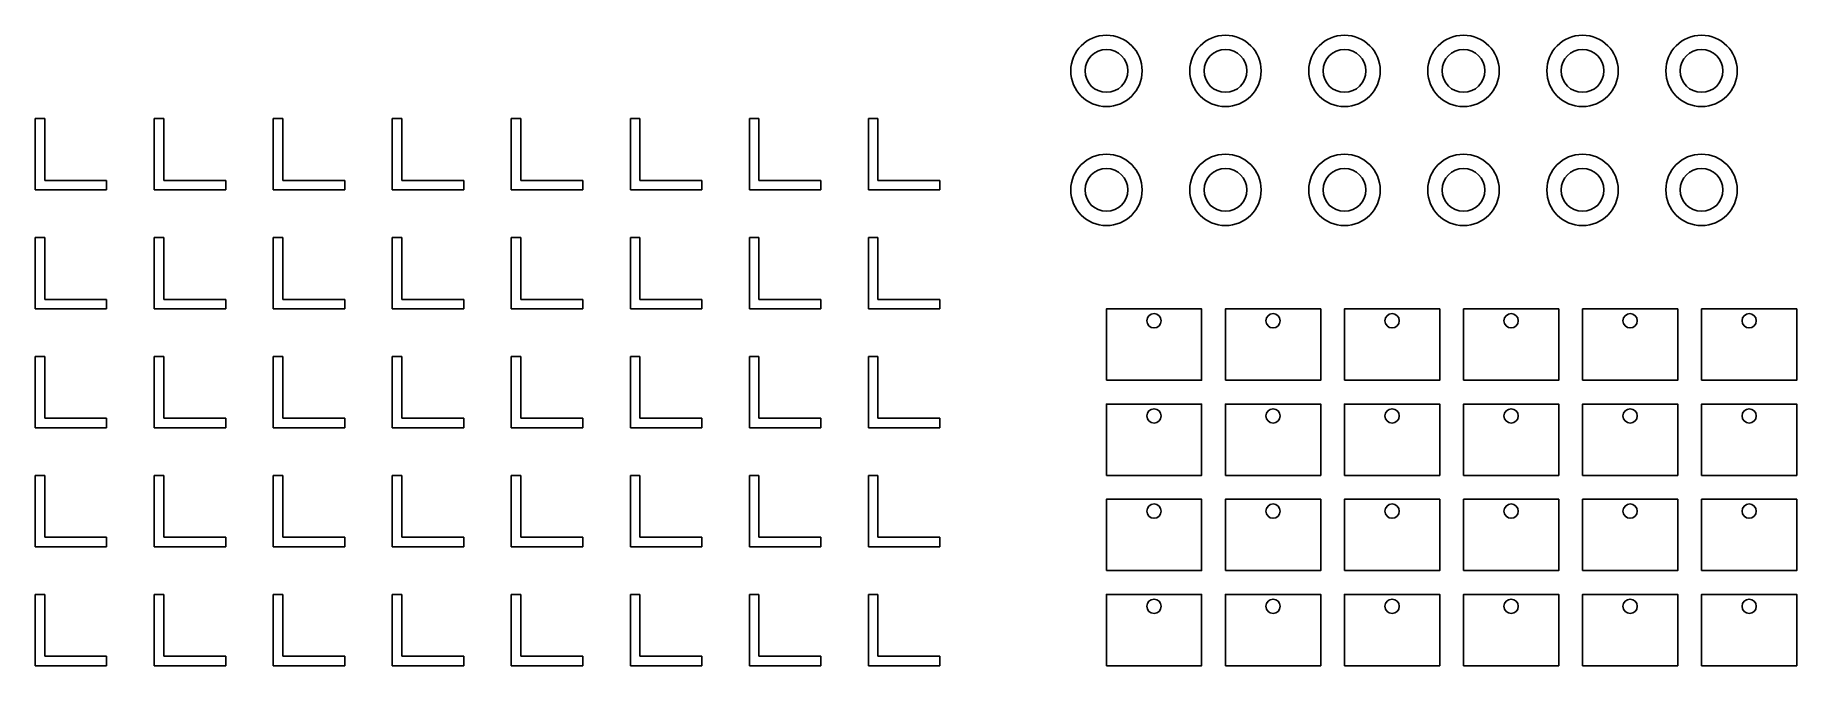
# Model space of a CAD drawing. Header units: millimetres. Extents: x 0 to 7400, y 0 to 2650.
import ezdxf

# ---------------------------------------------------------------- set-up
doc = ezdxf.new("R2010")
doc.units = ezdxf.units.MM
for name, color, linetype in [('BRACKET', 3, 'Continuous'), ('PANEL', 7, 'Continuous'), ('RING', 5, 'Continuous')]:
    doc.layers.add(name, color=color, linetype=linetype)

msp = doc.modelspace()

# ---------------------------------------------------------------- linework, layer by layer
at = {"layer": 'BRACKET'}
for p, q in [((40, 2300), (0, 2300)), ((0, 2300), (0, 2000)), ((40, 2040), (40, 2300)), ((540, 2300), (500, 2300)), ((500, 2300), (500, 2000)), ((540, 2040), (540, 2300)), ((1040, 2300), (1000, 2300)), ((1000, 2300), (1000, 2000)), ((1040, 2040), (1040, 2300)), ((1540, 2300), (1500, 2300)), ((1500, 2300), (1500, 2000)), ((1540, 2040), (1540, 2300)), ((2040, 2300), (2000, 2300)), ((2000, 2300), (2000, 2000)), ((2040, 2040), (2040, 2300)), ((2540, 2300), (2500, 2300)), ((2500, 2300), (2500, 2000)), ((2540, 2040), (2540, 2300)), ((3040, 2300), (3000, 2300)), ((3000, 2300), (3000, 2000)), ((3040, 2040), (3040, 2300)), ((3540, 2300), (3500, 2300)), ((3500, 2300), (3500, 2000)), ((3540, 2040), (3540, 2300)), ((0, 2000), (300, 2000)), ((300, 2040), (40, 2040)), ((300, 2000), (300, 2040)), ((500, 2000), (800, 2000)), ((800, 2040), (540, 2040)), ((800, 2000), (800, 2040)), ((1000, 2000), (1300, 2000)), ((1300, 2040), (1040, 2040)), ((1300, 2000), (1300, 2040)), ((1500, 2000), (1800, 2000)), ((1800, 2040), (1540, 2040)), ((1800, 2000), (1800, 2040)), ((2000, 2000), (2300, 2000)), ((2300, 2040), (2040, 2040)), ((2300, 2000), (2300, 2040)), ((2500, 2000), (2800, 2000)), ((2800, 2040), (2540, 2040)), ((2800, 2000), (2800, 2040)), ((3000, 2000), (3300, 2000)), ((3300, 2040), (3040, 2040)), ((3300, 2000), (3300, 2040)), ((3500, 2000), (3800, 2000)), ((3800, 2040), (3540, 2040)), ((3800, 2000), (3800, 2040)), ((40, 1800), (0, 1800)), ((0, 1800), (0, 1500)), ((40, 1540), (40, 1800)), ((540, 1800), (500, 1800)), ((500, 1800), (500, 1500)), ((540, 1540), (540, 1800)), ((1040, 1800), (1000, 1800)), ((1000, 1800), (1000, 1500)), ((1040, 1540), (1040, 1800)), ((1540, 1800), (1500, 1800)), ((1500, 1800), (1500, 1500)), ((1540, 1540), (1540, 1800)), ((2040, 1800), (2000, 1800)), ((2000, 1800), (2000, 1500)), ((2040, 1540), (2040, 1800)), ((2540, 1800), (2500, 1800)), ((2500, 1800), (2500, 1500)), ((2540, 1540), (2540, 1800)), ((3040, 1800), (3000, 1800)), ((3000, 1800), (3000, 1500)), ((3040, 1540), (3040, 1800)), ((3540, 1800), (3500, 1800)), ((3500, 1800), (3500, 1500)), ((3540, 1540), (3540, 1800)), ((0, 1500), (300, 1500)), ((300, 1540), (40, 1540)), ((300, 1500), (300, 1540)), ((500, 1500), (800, 1500)), ((800, 1540), (540, 1540)), ((800, 1500), (800, 1540)), ((1000, 1500), (1300, 1500)), ((1300, 1540), (1040, 1540)), ((1300, 1500), (1300, 1540)), ((1500, 1500), (1800, 1500)), ((1800, 1540), (1540, 1540)), ((1800, 1500), (1800, 1540)), ((2000, 1500), (2300, 1500)), ((2300, 1540), (2040, 1540)), ((2300, 1500), (2300, 1540)), ((2500, 1500), (2800, 1500)), ((2800, 1540), (2540, 1540)), ((2800, 1500), (2800, 1540)), ((3000, 1500), (3300, 1500)), ((3300, 1540), (3040, 1540)), ((3300, 1500), (3300, 1540)), ((3500, 1500), (3800, 1500)), ((3800, 1540), (3540, 1540)), ((3800, 1500), (3800, 1540)), ((40, 1300), (0, 1300)), ((0, 1300), (0, 1000)), ((40, 1040), (40, 1300)), ((540, 1300), (500, 1300)), ((500, 1300), (500, 1000)), ((540, 1040), (540, 1300)), ((1040, 1300), (1000, 1300)), ((1000, 1300), (1000, 1000)), ((1040, 1040), (1040, 1300)), ((1540, 1300), (1500, 1300)), ((1500, 1300), (1500, 1000)), ((1540, 1040), (1540, 1300)), ((2040, 1300), (2000, 1300)), ((2000, 1300), (2000, 1000)), ((2040, 1040), (2040, 1300)), ((2540, 1300), (2500, 1300)), ((2500, 1300), (2500, 1000)), ((2540, 1040), (2540, 1300)), ((3040, 1300), (3000, 1300)), ((3000, 1300), (3000, 1000)), ((3040, 1040), (3040, 1300)), ((3540, 1300), (3500, 1300)), ((3500, 1300), (3500, 1000)), ((3540, 1040), (3540, 1300)), ((300, 1040), (40, 1040)), ((300, 1000), (300, 1040)), ((800, 1040), (540, 1040)), ((800, 1000), (800, 1040)), ((1300, 1040), (1040, 1040)), ((1300, 1000), (1300, 1040)), ((1800, 1040), (1540, 1040)), ((1800, 1000), (1800, 1040)), ((2300, 1040), (2040, 1040)), ((2300, 1000), (2300, 1040)), ((2800, 1040), (2540, 1040)), ((2800, 1000), (2800, 1040)), ((3300, 1040), (3040, 1040)), ((3300, 1000), (3300, 1040)), ((3800, 1040), (3540, 1040)), ((3800, 1000), (3800, 1040)), ((0, 1000), (300, 1000)), ((500, 1000), (800, 1000)), ((1000, 1000), (1300, 1000)), ((1500, 1000), (1800, 1000)), ((2000, 1000), (2300, 1000)), ((2500, 1000), (2800, 1000)), ((3000, 1000), (3300, 1000)), ((3500, 1000), (3800, 1000)), ((40, 800), (0, 800)), ((0, 800), (0, 500)), ((40, 540), (40, 800)), ((540, 800), (500, 800)), ((500, 800), (500, 500)), ((540, 540), (540, 800)), ((1040, 800), (1000, 800)), ((1000, 800), (1000, 500)), ((1040, 540), (1040, 800)), ((1540, 800), (1500, 800)), ((1500, 800), (1500, 500)), ((1540, 540), (1540, 800)), ((2040, 800), (2000, 800)), ((2000, 800), (2000, 500)), ((2040, 540), (2040, 800)), ((2540, 800), (2500, 800)), ((2500, 800), (2500, 500)), ((2540, 540), (2540, 800)), ((3040, 800), (3000, 800)), ((3000, 800), (3000, 500)), ((3040, 540), (3040, 800)), ((3540, 800), (3500, 800)), ((3500, 800), (3500, 500)), ((3540, 540), (3540, 800)), ((300, 540), (40, 540)), ((300, 500), (300, 540)), ((800, 540), (540, 540)), ((800, 500), (800, 540)), ((1300, 540), (1040, 540)), ((1300, 500), (1300, 540)), ((1800, 540), (1540, 540)), ((1800, 500), (1800, 540)), ((2300, 540), (2040, 540)), ((2300, 500), (2300, 540)), ((2800, 540), (2540, 540)), ((2800, 500), (2800, 540)), ((3300, 540), (3040, 540)), ((3300, 500), (3300, 540)), ((3800, 540), (3540, 540)), ((3800, 500), (3800, 540)), ((0, 500), (300, 500)), ((500, 500), (800, 500)), ((1000, 500), (1300, 500)), ((1500, 500), (1800, 500)), ((2000, 500), (2300, 500)), ((2500, 500), (2800, 500)), ((3000, 500), (3300, 500)), ((3500, 500), (3800, 500)), ((40, 300), (0, 300)), ((0, 300), (0, 0)), ((40, 40), (40, 300)), ((540, 300), (500, 300)), ((500, 300), (500, 0)), ((540, 40), (540, 300)), ((1040, 300), (1000, 300)), ((1000, 300), (1000, 0)), ((1040, 40), (1040, 300)), ((1540, 300), (1500, 300)), ((1500, 300), (1500, 0)), ((1540, 40), (1540, 300)), ((2040, 300), (2000, 300)), ((2000, 300), (2000, 0)), ((2040, 40), (2040, 300)), ((2540, 300), (2500, 300)), ((2500, 300), (2500, 0)), ((2540, 40), (2540, 300)), ((3040, 300), (3000, 300)), ((3000, 300), (3000, 0)), ((3040, 40), (3040, 300)), ((3540, 300), (3500, 300)), ((3500, 300), (3500, 0)), ((3540, 40), (3540, 300)), ((0, 0), (300, 0)), ((300, 40), (40, 40)), ((300, 0), (300, 40)), ((500, 0), (800, 0)), ((800, 40), (540, 40)), ((800, 0), (800, 40)), ((1000, 0), (1300, 0)), ((1300, 40), (1040, 40)), ((1300, 0), (1300, 40)), ((1500, 0), (1800, 0)), ((1800, 40), (1540, 40)), ((1800, 0), (1800, 40)), ((2000, 0), (2300, 0)), ((2300, 40), (2040, 40)), ((2300, 0), (2300, 40)), ((2500, 0), (2800, 0)), ((2800, 40), (2540, 40)), ((2800, 0), (2800, 40)), ((3000, 0), (3300, 0)), ((3300, 40), (3040, 40)), ((3300, 0), (3300, 40)), ((3500, 0), (3800, 0)), ((3800, 40), (3540, 40)), ((3800, 0), (3800, 40))]:
    msp.add_line(p, q, dxfattribs=at)
at = {"layer": 'PANEL'}
for points in [[(4500, 1200), (4900, 1200), (4900, 1500), (4500, 1500)], [(5000, 1200), (5400, 1200), (5400, 1500), (5000, 1500)], [(5500, 1200), (5900, 1200), (5900, 1500), (5500, 1500)], [(6000, 1200), (6400, 1200), (6400, 1500), (6000, 1500)], [(6500, 1200), (6900, 1200), (6900, 1500), (6500, 1500)], [(7000, 1200), (7400, 1200), (7400, 1500), (7000, 1500)], [(4500, 800), (4900, 800), (4900, 1100), (4500, 1100)], [(5000, 800), (5400, 800), (5400, 1100), (5000, 1100)], [(5500, 800), (5900, 800), (5900, 1100), (5500, 1100)], [(6000, 800), (6400, 800), (6400, 1100), (6000, 1100)], [(6500, 800), (6900, 800), (6900, 1100), (6500, 1100)], [(7000, 800), (7400, 800), (7400, 1100), (7000, 1100)], [(4500, 400), (4900, 400), (4900, 700), (4500, 700)], [(5000, 400), (5400, 400), (5400, 700), (5000, 700)], [(5500, 400), (5900, 400), (5900, 700), (5500, 700)], [(6000, 400), (6400, 400), (6400, 700), (6000, 700)], [(6500, 400), (6900, 400), (6900, 700), (6500, 700)], [(7000, 400), (7400, 400), (7400, 700), (7000, 700)], [(4500, 0), (4900, 0), (4900, 300), (4500, 300)], [(5000, 0), (5400, 0), (5400, 300), (5000, 300)], [(5500, 0), (5900, 0), (5900, 300), (5500, 300)], [(6000, 0), (6400, 0), (6400, 300), (6000, 300)], [(6500, 0), (6900, 0), (6900, 300), (6500, 300)], [(7000, 0), (7400, 0), (7400, 300), (7000, 300)]]:
    msp.add_lwpolyline(points, close=True, dxfattribs=at)
for centre in [(4700, 1450), (5200, 1450), (5700, 1450), (6200, 1450), (6700, 1450), (7200, 1450), (4700, 1050), (5200, 1050), (5700, 1050), (6200, 1050), (6700, 1050), (7200, 1050), (4700, 650), (5200, 650), (5700, 650), (6200, 650), (6700, 650), (7200, 650), (4700, 250), (5200, 250), (5700, 250), (6200, 250), (6700, 250), (7200, 250)]:
    msp.add_circle(centre, 30, dxfattribs=at)
at = {"layer": 'RING'}
for centre, radius in [((4500, 2500), 150), ((4500, 2500), 90), ((5000, 2500), 150), ((5000, 2500), 90), ((5500, 2500), 150), ((5500, 2500), 90), ((6000, 2500), 150), ((6000, 2500), 90), ((6500, 2500), 150), ((6500, 2500), 90), ((7000, 2500), 150), ((7000, 2500), 90), ((4500, 2000), 150), ((5000, 2000), 150), ((5500, 2000), 150), ((6000, 2000), 150), ((6500, 2000), 150), ((7000, 2000), 150), ((4500, 2000), 90), ((5000, 2000), 90), ((5500, 2000), 90), ((6000, 2000), 90), ((6500, 2000), 90), ((7000, 2000), 90)]:
    msp.add_circle(centre, radius, dxfattribs=at)

doc.saveas('drawing.dxf')
